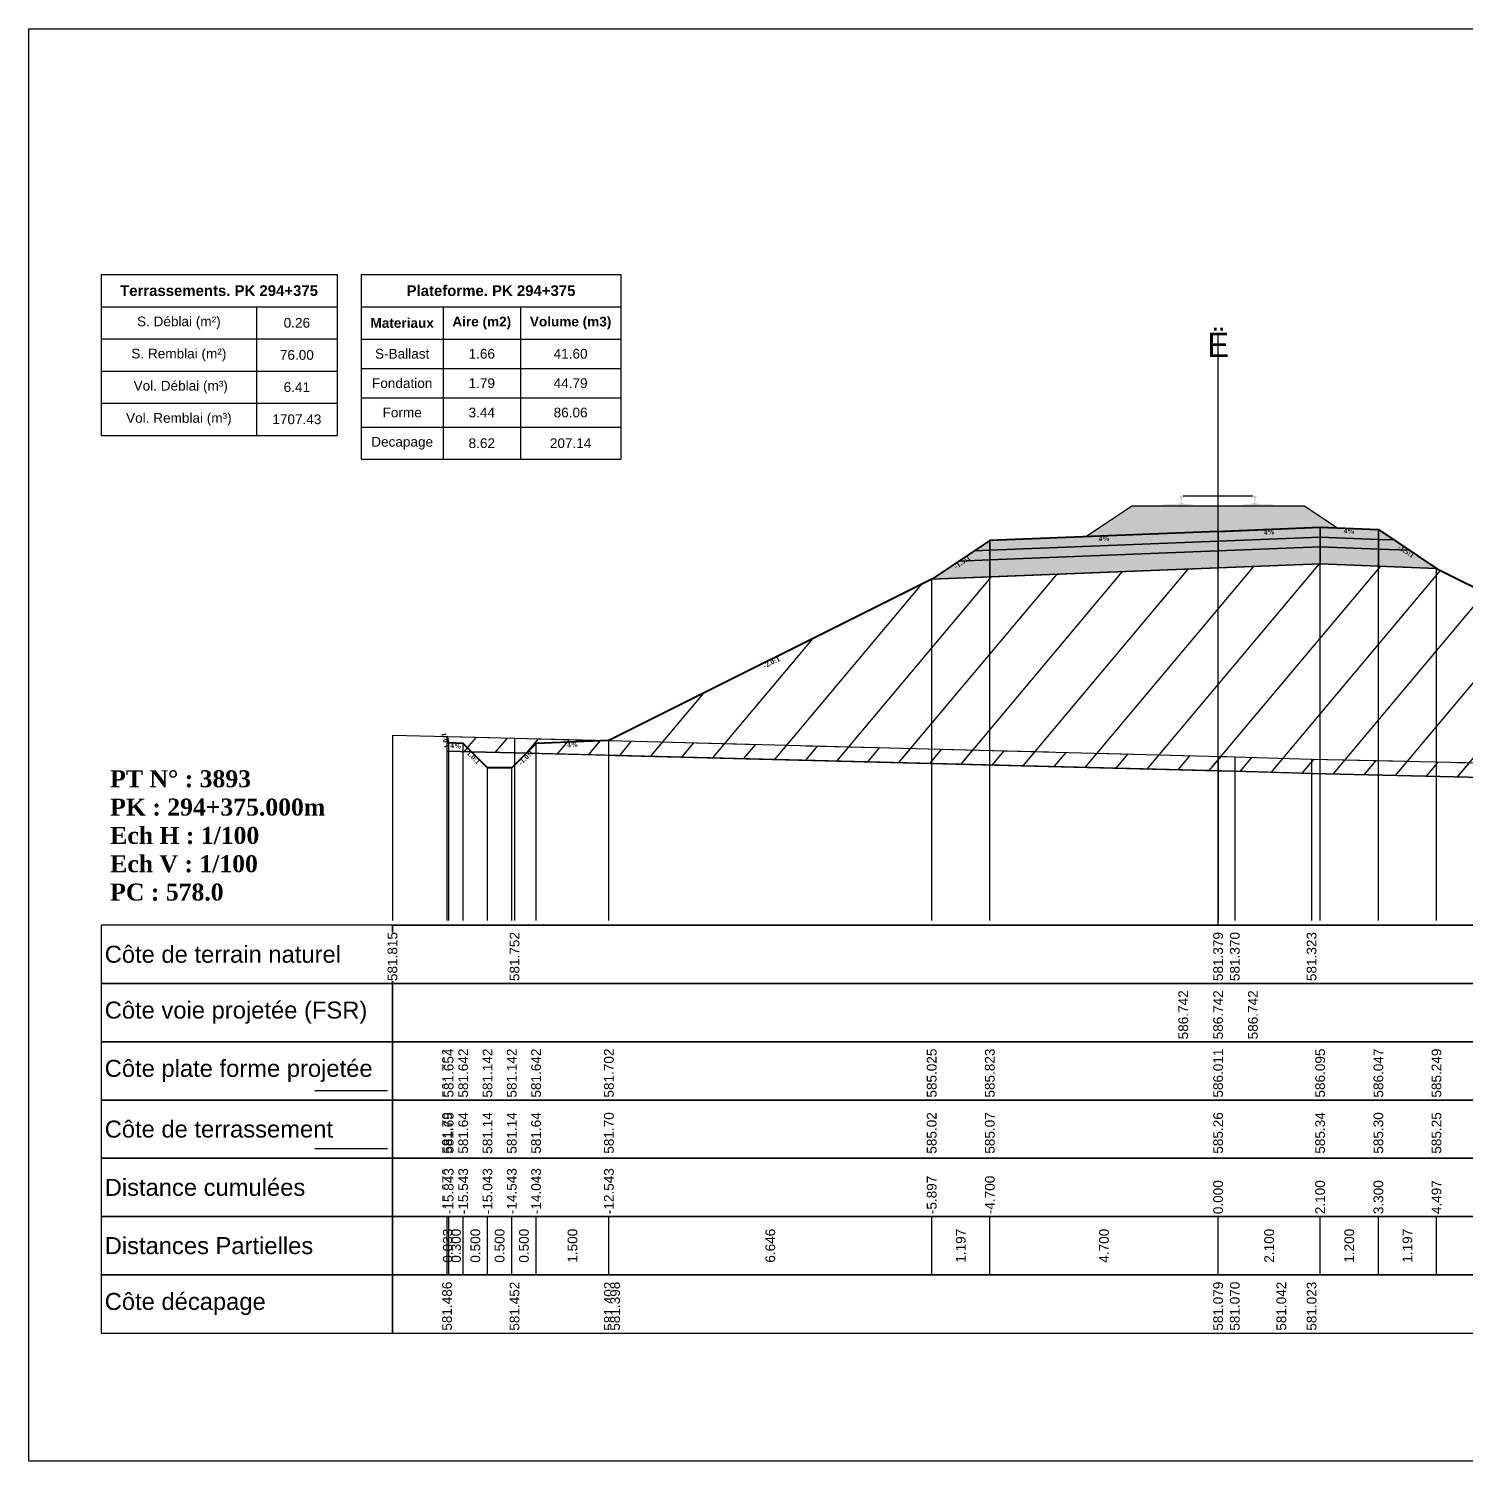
# Model space of a CAD drawing. Header units: millimetres. Extents: x 2762 to 3076, y 916 to 3305.
# Drawn here: x 2797.56 to 2827.14, y 2227.65 to 2257.15 of the extents above; entities that cross this region are included whole.
import ezdxf

# ---------------------------------------------------------------- set-up
doc = ezdxf.new("R2010")
doc.units = ezdxf.units.MM
doc.header["$LTSCALE"] = 2
doc.linetypes.add('CACHE', pattern=[9.525, 6.35, -3.175])
doc.linetypes.add('DASHED', pattern=[0.75, 0.5, -0.25])
for name, color, linetype in [('C-ANNO-TABL', 1, 'Continuous'), ('C-ANNO-TABL-TEXT', 150, 'Continuous'), ('C-ANNO-TABL-TITL', 150, 'Continuous'), ('C-ANNO-TABL-TTBL', 5, 'Continuous'), ('C-ROAD-CORR', 5, 'Continuous'), ('C-ROAD-SCTN', 7, 'Continuous')]:
    doc.layers.add(name, color=color, linetype=linetype)
doc.styles.add('ARIAL', font='arial.ttf')
doc.styles.add('C3D_Etiquette', font='romans.shx')
doc.styles.add('C3D_Profil_Travers', font='romans.shx')
doc.styles.get("Standard").update_dxf_attribs({"font": 'arial.ttf'})

msp = doc.modelspace()

# ---------------------------------------------------------------- hatches: boundary and pattern name
at = {"linetype": 'Continuous', "lineweight": -3}
msp.add_hatch(color=254, dxfattribs=at).paths.add_polyline_path([(2820.837, 2247.142), (2820.837, 2247.327), (2820.952, 2247.348), (2821.3, 2247.348), (2821.3, 2247.353), (2821.226, 2247.353), (2821.226, 2247.363), (2821.227, 2247.364), (2821.229, 2247.365), (2821.23, 2247.365), (2821.25, 2247.367), (2821.253, 2247.367), (2821.256, 2247.369), (2821.284, 2247.379), (2821.287, 2247.38), (2821.288, 2247.382), (2821.289, 2247.383), (2821.29, 2247.387), (2821.291, 2247.394), (2821.292, 2247.403), (2821.293, 2247.414), (2821.293, 2247.437), (2821.292, 2247.453), (2821.292, 2247.46), (2821.291, 2247.466), (2821.29, 2247.47), (2821.29, 2247.472), (2821.289, 2247.476), (2821.288, 2247.477), (2821.287, 2247.479), (2821.286, 2247.48), (2821.285, 2247.481), (2821.269, 2247.486), (2821.267, 2247.488), (2821.266, 2247.489), (2821.265, 2247.49), (2821.265, 2247.493), (2821.265, 2247.511), (2821.266, 2247.515), (2821.267, 2247.518), (2821.269, 2247.52), (2821.271, 2247.522), (2821.274, 2247.523), (2821.275, 2247.523), (2821.279, 2247.524), (2821.283, 2247.525), (2821.286, 2247.525), (2821.29, 2247.525), (2821.295, 2247.525), (2821.298, 2247.525), (2821.301, 2247.525), (2821.305, 2247.525), (2821.308, 2247.525), (2821.312, 2247.525), (2821.317, 2247.525), (2821.32, 2247.525), (2821.324, 2247.524), (2821.328, 2247.523), (2821.329, 2247.523), (2821.331, 2247.522), (2821.334, 2247.52), (2821.336, 2247.518), (2821.337, 2247.515), (2821.337, 2247.511), (2821.337, 2247.493), (2821.337, 2247.49), (2821.337, 2247.489), (2821.336, 2247.488), (2821.334, 2247.486), (2821.318, 2247.481), (2821.317, 2247.48), (2821.315, 2247.479), (2821.314, 2247.477), (2821.314, 2247.476), (2821.313, 2247.472), (2821.312, 2247.47), (2821.312, 2247.466), (2821.311, 2247.46), (2821.31, 2247.453), (2821.31, 2247.437), (2821.31, 2247.414), (2821.311, 2247.403), (2821.312, 2247.394), (2821.313, 2247.387), (2821.314, 2247.383), (2821.315, 2247.382), (2821.316, 2247.38), (2821.318, 2247.379), (2821.347, 2247.369), (2821.35, 2247.367), (2821.353, 2247.367), (2821.373, 2247.365), (2821.374, 2247.365), (2821.375, 2247.364), (2821.376, 2247.363), (2821.376, 2247.353), (2821.302, 2247.353), (2821.302, 2247.348), (2821.506, 2247.348), (2821.638, 2247.317), (2822.472, 2247.317), (2822.603, 2247.348), (2822.807, 2247.348), (2822.807, 2247.353), (2822.733, 2247.353), (2822.733, 2247.363), (2822.734, 2247.364), (2822.736, 2247.365), (2822.737, 2247.365), (2822.757, 2247.367), (2822.76, 2247.367), (2822.763, 2247.369), (2822.791, 2247.379), (2822.794, 2247.38), (2822.795, 2247.382), (2822.796, 2247.383), (2822.797, 2247.387), (2822.798, 2247.394), (2822.799, 2247.403), (2822.8, 2247.414), (2822.8, 2247.437), (2822.799, 2247.453), (2822.799, 2247.46), (2822.798, 2247.466), (2822.797, 2247.47), (2822.797, 2247.472), (2822.796, 2247.476), (2822.795, 2247.477), (2822.794, 2247.479), (2822.793, 2247.48), (2822.792, 2247.481), (2822.776, 2247.486), (2822.774, 2247.488), (2822.773, 2247.489), (2822.772, 2247.49), (2822.772, 2247.493), (2822.772, 2247.511), (2822.773, 2247.515), (2822.774, 2247.518), (2822.776, 2247.52), (2822.778, 2247.522), (2822.781, 2247.523), (2822.782, 2247.523), (2822.786, 2247.524), (2822.79, 2247.525), (2822.793, 2247.525), (2822.797, 2247.525), (2822.802, 2247.525), (2822.805, 2247.525), (2822.808, 2247.525), (2822.812, 2247.525), (2822.815, 2247.525), (2822.819, 2247.525), (2822.824, 2247.525), (2822.827, 2247.525), (2822.831, 2247.524), (2822.835, 2247.523), (2822.836, 2247.523), (2822.838, 2247.522), (2822.841, 2247.52), (2822.843, 2247.518), (2822.844, 2247.515), (2822.844, 2247.511), (2822.844, 2247.493), (2822.844, 2247.49), (2822.844, 2247.489), (2822.843, 2247.488), (2822.841, 2247.486), (2822.825, 2247.481), (2822.824, 2247.48), (2822.822, 2247.479), (2822.821, 2247.477), (2822.821, 2247.476), (2822.82, 2247.472), (2822.819, 2247.47), (2822.819, 2247.466), (2822.818, 2247.46), (2822.817, 2247.453), (2822.817, 2247.437), (2822.817, 2247.414), (2822.818, 2247.403), (2822.819, 2247.394), (2822.82, 2247.387), (2822.821, 2247.383), (2822.822, 2247.382), (2822.823, 2247.38), (2822.825, 2247.379), (2822.854, 2247.369), (2822.857, 2247.367), (2822.86, 2247.367), (2822.88, 2247.365), (2822.881, 2247.365), (2822.882, 2247.364), (2822.883, 2247.363), (2822.883, 2247.353), (2822.809, 2247.353), (2822.809, 2247.348), (2823.157, 2247.348), (2823.272, 2247.327), (2823.272, 2247.142)])
h = msp.add_hatch(dxfattribs=at)
h.set_pattern_fill('GRAVEL', color=252, scale=0.009, style=0)
h.set_pattern_definition([(228.0128, (2819.486781, 2246.913651), (-1.8288, -2.0574), [0.030755, -3.0447435]), (184.96974, (2819.466207, 2246.890791), (2.743199999, 0.228600013), [0.0527764, -5.2248644]), (132.51045, (2819.413629, 2246.886219), (2.286, -2.5146), [0.0372133, -3.684125]), (267.2737, (2819.324475, 2246.829069), (0.2286, 4.572), [0.0480604, -4.7579794]), (292.83365, (2819.322189, 2246.781063), (-1.143, 2.7432), [0.047127, -4.6655827]), (357.2737, (2819.340477, 2246.737629), (-4.572, 0.2286), [0.0480604, -4.7579794]), (37.69424, (2819.388483, 2246.735343), (-2.9718, -2.286), [0.0635574, -6.2921804]), (72.25533, (2819.438775, 2246.774205), (1.6002, 5.0292), [0.0600048, -5.940473]), (121.42957, (2819.457063, 2246.831355), (-1.8288, 2.9718), [0.048223, -4.774099]), (175.23636, (2819.431917, 2246.872503), (2.5146, -0.2286), [0.055054, -2.697654]), (222.39744, (2819.377053, 2246.877075), (-2.7432, -2.5146), [0.071197, -7.0485095]), (138.81407, (2819.55079, 2246.826783), (-1.6002, 1.3716), [0.0243004, -2.405751]), (171.46923, (2819.532501, 2246.842785), (2.9718, -0.4572), [0.0462314, -4.5769175]), (225, (2819.48678, 2246.84964), (-3e-17, -0.2286), [0.032329, -0.29096]), (203.1986, (2819.47078, 2246.877075), (1.143, 0.4572), [0.01741, -1.723556]), (291.8014, (2819.454777, 2246.870217), (-0.2286, 0.6858), [0.024621, -1.206428]), (30.9638, (2819.46392, 2246.847357), (0.6858, 0.4572), [0.039989, -1.292967]), (161.565, (2819.49821, 2246.86793), (0.4572, -0.2286), [0.028916, -0.693981]), (16.38954, (2819.322189, 2246.870217), (2.286, 0.6858), [0.040508, -4.0102944]), (70.34618, (2819.361051, 2246.881647), (-0.9144, -2.5146), [0.033984, -3.3643994]), (293.1986, (2819.49821, 2246.91365), (-0.4572, 1.143), [0.034819, -1.7061465]), (343.61046, (2819.511927, 2246.881647), (-2.286, 0.6858), [0.040508, -4.0102944]), (339.44395, (2819.32219, 2246.728485), (-1.143, 0.4572), [0.039063, -1.914096]), (294.77514, (2819.358765, 2246.714769), (-1.143, 2.5146), [0.0327305, -3.2403234]), (66.8014, (2819.500497, 2246.68505), (0.4572, 1.143), [0.034819, -1.7061465]), (17.35402, (2819.514213, 2246.717055), (-2.9718, -0.9144), [0.0383204, -3.793714]), (69.44395, (2819.388483, 2246.68505), (-0.4572, -1.143), [0.0195316, -1.933628]), (101.3099, (2819.48678, 2246.68505), (-0.2286, 0.9144), [0.011656, -1.1539795]), (165.9638, (2819.484495, 2246.69648), (0.6858, -0.2286), [0.047127, -0.895415]), (186.009, (2819.438775, 2246.707911), (2.286, 0.2286), [0.043674, -4.323723]), (303.69, (2819.46392, 2246.82678), (-0.2286, 0.4572), [0.032969, -0.79126]), (353.15723, (2819.482209, 2246.799351), (3.8862, -0.4572), [0.05756, -5.698441]), (60.9454, (2819.53936, 2246.792493), (-0.9144, -1.6002), [0.023536, -2.330045]), (90, (2819.5508, 2246.81307), (-0.2286, 0.2286), [0.013716, -0.214884]), (120.25644, (2819.434203, 2246.714769), (0.9144, -1.6002), [0.031758, -3.1440547]), (48.0128, (2819.418201, 2246.742201), (1.8288, 2.0574), [0.06151, -3.0139886]), (0, (2819.45935, 2246.78792), (0.2286, 0.2286), [0.059436, -0.169164]), (325.30485, (2819.518785, 2246.787921), (2.286, -1.6002), [0.036145, -3.5783385]), (254.0546, (2819.548503, 2246.767347), (-0.2286, -0.9144), [0.033285, -1.6309485]), (207.64598, (2819.539359, 2246.735343), (-4.3434, -2.286), [0.054193, -5.365122]), (175.42608, (2819.491353, 2246.710197), (-2.9718, 0.2286), [0.0573327, -5.675926])])
h.paths.add_polyline_path([(2819.322, 2246.685), (2820.28, 2247.323), (2823.83, 2247.323), (2824.519, 2246.864), (2824.155, 2246.878)])
h = msp.add_hatch(color=11, dxfattribs=at)
h.paths.add_polyline_path([(2825.355, 2246.63), (2825.355, 2246.83), (2825.674, 2246.618)])
h.paths.add_polyline_path([(2824.155, 2246.678), (2824.155, 2246.878), (2825.355, 2246.83), (2825.355, 2246.63)])
h.paths.add_polyline_path([(2822.055, 2246.594), (2822.055, 2246.794), (2824.155, 2246.878), (2824.155, 2246.678)])
h.paths.add_polyline_path([(2817.355, 2246.406), (2817.355, 2246.606), (2822.055, 2246.794), (2822.055, 2246.594)])
h.paths.add_polyline_path([(2817.035, 2246.394), (2817.355, 2246.606), (2817.355, 2246.406)])
h = msp.add_hatch(color=83, dxfattribs=at)
h.paths.add_polyline_path([(2825.355, 2246.08), (2825.355, 2246.43), (2825.993, 2246.405), (2826.551, 2246.032)])
h.paths.add_polyline_path([(2824.155, 2246.128), (2824.155, 2246.478), (2825.355, 2246.43), (2825.355, 2246.08)])
h.paths.add_polyline_path([(2822.055, 2246.044), (2822.055, 2246.394), (2824.155, 2246.478), (2824.155, 2246.128)])
h.paths.add_polyline_path([(2817.355, 2245.856), (2817.355, 2246.206), (2822.055, 2246.394), (2822.055, 2246.044)])
h.paths.add_polyline_path([(2816.158, 2245.808), (2816.716, 2246.181), (2817.355, 2246.206), (2817.355, 2245.856)])
h = msp.add_hatch(color=30, dxfattribs=at)
h.paths.add_polyline_path([(2825.355, 2246.43), (2825.355, 2246.63), (2825.674, 2246.618), (2825.993, 2246.405)])
h.paths.add_polyline_path([(2824.155, 2246.478), (2824.155, 2246.678), (2825.355, 2246.63), (2825.355, 2246.43)])
h.paths.add_polyline_path([(2822.055, 2246.394), (2822.055, 2246.594), (2824.155, 2246.678), (2824.155, 2246.478)])
h.paths.add_polyline_path([(2817.355, 2246.206), (2817.355, 2246.406), (2822.055, 2246.594), (2822.055, 2246.394)])
h.paths.add_polyline_path([(2816.716, 2246.181), (2817.035, 2246.394), (2817.355, 2246.406), (2817.355, 2246.206)])
h = msp.add_hatch(dxfattribs=at)
h.set_pattern_fill('_U', color=3, angle=50, style=0, pattern_type=0)
h.set_pattern_definition([(50, (2807.8156, 2242.2291), (-0.766044, 0.642788), [])])
h.paths.add_polyline_path([(2807.816, 2242.229), (2808.012, 2242.426), (2809.512, 2242.486), (2816.158, 2245.808), (2824.155, 2246.128), (2826.551, 2246.032), (2834.912, 2241.852), (2834.912, 2241.552), (2823.98, 2241.807), (2822.399, 2241.854)])
h.paths.add_polyline_path([(2806.179, 2242.27), (2806.179, 2242.57), (2806.212, 2242.438), (2806.512, 2242.426), (2806.68, 2242.258)])
h = msp.add_hatch(dxfattribs=at)
h.set_pattern_fill('_U', color=150, scale=0.5, angle=50, style=0, pattern_type=0)
h.set_pattern_definition([(50, (2807.81556, 2242.22914), (-0.383022, 0.321394), [])])
h.paths.add_polyline_path([(2807.816, 2242.229), (2808.012, 2242.426), (2809.512, 2242.486), (2822.399, 2242.154), (2823.98, 2242.107), (2834.912, 2241.852), (2834.912, 2241.552), (2823.98, 2241.807), (2822.399, 2241.854)])
h.paths.add_polyline_path([(2806.179, 2242.57), (2807.569, 2242.535), (2809.512, 2242.486), (2808.012, 2242.426), (2807.816, 2242.229), (2807.569, 2242.235), (2806.68, 2242.258), (2806.512, 2242.426), (2806.212, 2242.438)])
h.paths.add_polyline_path([(2806.179, 2242.27), (2806.179, 2242.57), (2806.212, 2242.438), (2806.512, 2242.426), (2806.68, 2242.258)])

# ---------------------------------------------------------------- linework, layer by layer
at = {"color": 7, "linetype": 'Continuous', "lineweight": -3}
for p, q in [((2822.055, 2238.684), (2822.055, 2250.884)), ((2805.054, 2238.684), (2839.056, 2238.684)), ((2806.179, 2231.484), (2806.179, 2232.684)), ((2806.212, 2231.484), (2806.212, 2232.684)), ((2806.212, 2231.484), (2806.212, 2232.684)), ((2806.512, 2231.484), (2806.512, 2232.684)), ((2806.512, 2231.484), (2806.512, 2232.684)), ((2807.012, 2231.484), (2807.012, 2232.684)), ((2807.012, 2231.484), (2807.012, 2232.684)), ((2807.512, 2231.484), (2807.512, 2232.684)), ((2807.512, 2231.484), (2807.512, 2232.684)), ((2808.012, 2231.484), (2808.012, 2232.684)), ((2808.012, 2231.484), (2808.012, 2232.684)), ((2809.512, 2231.484), (2809.512, 2232.684)), ((2809.512, 2231.484), (2809.512, 2232.684)), ((2816.158, 2231.484), (2816.158, 2232.684)), ((2816.158, 2231.484), (2816.158, 2232.684)), ((2817.355, 2231.484), (2817.355, 2232.684)), ((2817.355, 2231.484), (2817.355, 2232.684)), ((2822.055, 2231.484), (2822.055, 2232.684)), ((2822.055, 2231.484), (2822.055, 2232.684)), ((2824.155, 2231.484), (2824.155, 2232.684)), ((2824.155, 2231.484), (2824.155, 2232.684)), ((2825.355, 2231.484), (2825.355, 2232.684)), ((2825.355, 2231.484), (2825.355, 2232.684)), ((2826.551, 2231.484), (2826.551, 2232.684)), ((2826.551, 2231.484), (2826.551, 2232.684))]:
    msp.add_line(p, q, dxfattribs=at)
at = {"color": 251, "linetype": 'Continuous', "lineweight": -3}
for p, q in [((2819.322, 2246.685), (2820.28, 2247.323)), ((2820.28, 2247.323), (2823.83, 2247.323)), ((2823.83, 2247.323), (2824.519, 2246.864)), ((2817.355, 2246.606), (2822.055, 2246.794)), ((2824.155, 2246.878), (2819.322, 2246.685)), ((2822.055, 2246.794), (2824.155, 2246.878)), ((2822.055, 2246.594), (2822.055, 2246.794)), ((2822.055, 2246.794), (2822.055, 2246.594)), ((2824.519, 2246.864), (2824.155, 2246.878)), ((2824.155, 2246.678), (2824.155, 2246.878)), ((2824.155, 2246.878), (2825.355, 2246.83)), ((2824.155, 2246.878), (2824.155, 2246.678)), ((2825.355, 2246.63), (2825.355, 2246.83)), ((2825.355, 2246.83), (2825.674, 2246.618)), ((2825.355, 2246.83), (2825.355, 2246.63)), ((2817.035, 2246.394), (2817.355, 2246.606)), ((2817.355, 2246.406), (2817.355, 2246.606)), ((2817.355, 2246.606), (2817.355, 2246.406)), ((2822.055, 2246.594), (2817.355, 2246.406)), ((2824.155, 2246.678), (2822.055, 2246.594)), ((2825.355, 2246.63), (2824.155, 2246.678)), ((2825.674, 2246.618), (2825.355, 2246.63)), ((2817.355, 2246.406), (2817.035, 2246.394))]:
    msp.add_line(p, q, dxfattribs=at)
at = {"color": 53, "linetype": 'Continuous', "lineweight": -3}
for p, q in [((2817.355, 2246.406), (2822.055, 2246.594)), ((2822.055, 2246.594), (2824.155, 2246.678)), ((2822.055, 2246.394), (2822.055, 2246.594)), ((2822.055, 2246.594), (2822.055, 2246.394)), ((2824.155, 2246.478), (2822.055, 2246.394)), ((2822.055, 2246.394), (2824.155, 2246.478)), ((2824.155, 2246.478), (2824.155, 2246.678)), ((2824.155, 2246.678), (2825.355, 2246.63)), ((2824.155, 2246.678), (2824.155, 2246.478)), ((2825.355, 2246.43), (2824.155, 2246.478)), ((2824.155, 2246.128), (2824.155, 2246.478)), ((2824.155, 2246.478), (2825.355, 2246.43)), ((2824.155, 2246.478), (2824.155, 2246.128)), ((2825.355, 2246.43), (2825.355, 2246.63)), ((2825.355, 2246.63), (2825.674, 2246.618)), ((2825.355, 2246.63), (2825.355, 2246.43)), ((2825.674, 2246.618), (2825.993, 2246.405)), ((2816.158, 2245.808), (2816.716, 2246.181)), ((2816.716, 2246.181), (2817.035, 2246.394)), ((2817.355, 2246.206), (2816.716, 2246.181)), ((2816.716, 2246.181), (2817.355, 2246.206)), ((2817.035, 2246.394), (2817.355, 2246.406)), ((2817.355, 2246.206), (2817.355, 2246.406)), ((2817.355, 2246.406), (2817.355, 2246.206)), ((2822.055, 2246.394), (2817.355, 2246.206)), ((2817.355, 2246.206), (2822.055, 2246.394)), ((2817.355, 2245.856), (2817.355, 2246.206)), ((2817.355, 2246.206), (2817.355, 2245.856)), ((2822.055, 2246.044), (2822.055, 2246.394)), ((2822.055, 2246.394), (2822.055, 2246.044)), ((2825.993, 2246.405), (2825.355, 2246.43)), ((2825.355, 2246.08), (2825.355, 2246.43)), ((2825.355, 2246.43), (2825.993, 2246.405)), ((2825.355, 2246.43), (2825.355, 2246.08)), ((2825.993, 2246.405), (2826.551, 2246.032)), ((2817.355, 2245.856), (2816.158, 2245.808)), ((2822.055, 2246.044), (2817.355, 2245.856)), ((2824.155, 2246.128), (2822.055, 2246.044)), ((2825.355, 2246.08), (2824.155, 2246.128)), ((2826.551, 2246.032), (2825.355, 2246.08))]:
    msp.add_line(p, q, dxfattribs=at)
at = {"color": 253, "linetype": 'Continuous', "lineweight": -3}
for p, q in [((2816.158, 2245.808), (2824.155, 2246.128)), ((2824.155, 2246.128), (2826.551, 2246.032)), ((2826.551, 2246.032), (2834.912, 2241.852)), ((2809.512, 2242.486), (2816.158, 2245.808)), ((2806.179, 2242.57), (2807.569, 2242.535)), ((2806.212, 2242.438), (2806.179, 2242.57)), ((2806.179, 2242.27), (2806.179, 2242.57)), ((2806.179, 2242.57), (2806.212, 2242.438)), ((2806.179, 2242.27), (2806.179, 2242.57)), ((2806.179, 2242.57), (2806.212, 2242.438)), ((2806.512, 2242.426), (2806.212, 2242.438)), ((2806.212, 2242.438), (2806.512, 2242.426)), ((2806.212, 2242.438), (2806.512, 2242.426)), ((2806.68, 2242.258), (2806.512, 2242.426)), ((2806.512, 2242.426), (2806.68, 2242.258)), ((2806.512, 2242.426), (2806.68, 2242.258)), ((2807.569, 2242.535), (2809.512, 2242.486)), ((2807.816, 2242.229), (2808.012, 2242.426)), ((2808.012, 2242.426), (2807.816, 2242.229)), ((2807.816, 2242.229), (2808.012, 2242.426)), ((2808.012, 2242.426), (2809.512, 2242.486)), ((2809.512, 2242.486), (2808.012, 2242.426)), ((2808.012, 2242.426), (2809.512, 2242.486)), ((2809.512, 2242.486), (2822.399, 2242.154)), ((2806.68, 2242.258), (2806.179, 2242.27)), ((2806.68, 2242.258), (2806.179, 2242.27)), ((2807.569, 2242.235), (2806.68, 2242.258)), ((2806.68, 2242.258), (2807.569, 2242.235)), ((2807.012, 2241.926), (2806.68, 2242.258)), ((2807.816, 2242.229), (2807.512, 2241.926)), ((2807.816, 2242.229), (2807.569, 2242.235)), ((2807.569, 2242.235), (2807.816, 2242.229)), ((2822.399, 2241.854), (2807.816, 2242.229)), ((2822.399, 2241.854), (2807.816, 2242.229)), ((2822.399, 2242.154), (2823.98, 2242.107)), ((2823.98, 2242.107), (2834.912, 2241.852)), ((2807.512, 2241.926), (2807.012, 2241.926)), ((2823.98, 2241.807), (2822.399, 2241.854)), ((2823.98, 2241.807), (2822.399, 2241.854)), ((2834.912, 2241.552), (2823.98, 2241.807)), ((2834.912, 2241.552), (2823.98, 2241.807))]:
    msp.add_line(p, q, dxfattribs=at)
at = {"color": 8, "linetype": 'CACHE', "lineweight": -3}
for p, q in [((2817.355, 2238.784), (2817.355, 2245.856)), ((2822.055, 2238.784), (2822.055, 2246.044)), ((2822.055, 2238.784), (2822.055, 2246.044)), ((2824.155, 2238.784), (2824.155, 2246.128)), ((2825.355, 2238.784), (2825.355, 2246.08)), ((2826.551, 2238.784), (2826.551, 2246.032)), ((2816.158, 2238.784), (2816.158, 2245.808)), ((2806.179, 2238.784), (2806.179, 2242.57)), ((2806.212, 2238.784), (2806.212, 2242.438)), ((2806.512, 2238.784), (2806.512, 2242.426)), ((2808.012, 2238.784), (2808.012, 2242.426)), ((2809.512, 2238.784), (2809.512, 2242.486)), ((2807.012, 2238.784), (2807.012, 2241.926)), ((2807.512, 2238.784), (2807.512, 2241.926))]:
    msp.add_line(p, q, dxfattribs=at)
at = {"color": 105, "linetype": 'DASHED', "lineweight": -3, "ltscale": 2}
for p, q in [((2805.055, 2242.598), (2807.569, 2242.535)), ((2807.569, 2242.535), (2822.055, 2242.163)), ((2822.055, 2242.163), (2822.399, 2242.154)), ((2822.399, 2242.154), (2823.98, 2242.107)), ((2823.98, 2242.107), (2839.055, 2241.755))]:
    msp.add_line(p, q, dxfattribs=at)
at = {"color": 98, "linetype": 'CACHE', "lineweight": -3}
for p, q in [((2805.055, 2242.598), (2805.055, 2238.784)), ((2807.569, 2242.535), (2807.569, 2238.784)), ((2822.055, 2242.163), (2822.055, 2238.784)), ((2822.399, 2242.154), (2822.399, 2238.784)), ((2823.98, 2242.107), (2823.98, 2238.784))]:
    msp.add_line(p, q, dxfattribs=at)
at = {"color": 6, "linetype": 'Continuous', "lineweight": -3}
for p, q in [((2806.179, 2242.27), (2807.569, 2242.235)), ((2807.569, 2242.235), (2809.512, 2242.186)), ((2809.512, 2242.186), (2809.639, 2242.182)), ((2809.639, 2242.182), (2822.055, 2241.863)), ((2822.055, 2241.863), (2822.399, 2241.854)), ((2822.399, 2241.854), (2823.357, 2241.826)), ((2823.357, 2241.826), (2823.98, 2241.807)), ((2823.98, 2241.807), (2834.912, 2241.552))]:
    msp.add_line(p, q, dxfattribs=at)
at = {"color": 154, "linetype": 'Continuous', "lineweight": -3}
msp.add_line((2803.454, 2235.284), (2804.954, 2235.284), dxfattribs=at)
at = {"color": 1, "linetype": 'Continuous', "lineweight": -3}
msp.add_line((2803.454, 2234.084), (2804.954, 2234.084), dxfattribs=at)
at = {"color": 7, "linetype": 'Continuous', "lineweight": -3}
for points in [[(2805.054, 2237.484), (2805.054, 2238.684), (2799.054, 2238.684), (2799.054, 2237.484)], [(2805.054, 2237.484), (2839.056, 2237.484), (2839.056, 2238.684), (2805.054, 2238.684)], [(2805.054, 2236.284), (2805.054, 2237.484), (2799.054, 2237.484), (2799.054, 2236.284)], [(2805.054, 2236.284), (2839.056, 2236.284), (2839.056, 2237.484), (2805.054, 2237.484)], [(2805.054, 2235.084), (2805.054, 2236.284), (2799.054, 2236.284), (2799.054, 2235.084)], [(2805.054, 2235.084), (2839.056, 2235.084), (2839.056, 2236.284), (2805.054, 2236.284)], [(2805.054, 2233.884), (2805.054, 2235.084), (2799.054, 2235.084), (2799.054, 2233.884)], [(2805.054, 2233.884), (2839.056, 2233.884), (2839.056, 2235.084), (2805.054, 2235.084)], [(2805.054, 2232.684), (2805.054, 2233.884), (2799.054, 2233.884), (2799.054, 2232.684)], [(2805.054, 2232.684), (2839.056, 2232.684), (2839.056, 2233.884), (2805.054, 2233.884)], [(2805.054, 2231.484), (2805.054, 2232.684), (2799.054, 2232.684), (2799.054, 2231.484)], [(2805.054, 2231.484), (2839.056, 2231.484), (2839.056, 2232.684), (2805.054, 2232.684)], [(2805.054, 2230.284), (2805.054, 2231.484), (2799.054, 2231.484), (2799.054, 2230.284)], [(2805.054, 2230.284), (2839.056, 2230.284), (2839.056, 2231.484), (2805.054, 2231.484)]]:
    msp.add_3dface(points, dxfattribs=at)
at = {"layer": 'C-ANNO-TABL', "color": 7, "linetype": 'Continuous', "lineweight": -3}
for p, q in [((2799.054, 2251.419), (2802.258, 2251.419)), ((2802.258, 2251.419), (2803.913, 2251.419)), ((2802.258, 2251.419), (2802.258, 2250.757)), ((2804.413, 2251.416), (2806.095, 2251.416)), ((2806.095, 2251.416), (2807.691, 2251.416)), ((2806.095, 2251.416), (2806.095, 2250.754)), ((2807.691, 2251.416), (2809.753, 2251.416)), ((2807.691, 2251.416), (2807.691, 2250.754)), ((2799.054, 2250.757), (2802.258, 2250.757)), ((2802.258, 2250.757), (2803.913, 2250.757)), ((2802.258, 2250.757), (2802.258, 2250.095)), ((2804.413, 2250.754), (2806.095, 2250.754)), ((2806.095, 2250.754), (2807.691, 2250.754)), ((2806.095, 2250.754), (2806.095, 2250.147)), ((2807.691, 2250.754), (2809.753, 2250.754)), ((2807.691, 2250.754), (2807.691, 2250.147)), ((2799.054, 2250.095), (2802.258, 2250.095)), ((2802.258, 2250.095), (2803.913, 2250.095)), ((2802.258, 2250.095), (2802.258, 2249.432)), ((2804.413, 2250.147), (2806.095, 2250.147)), ((2806.095, 2250.147), (2807.691, 2250.147)), ((2806.095, 2250.147), (2806.095, 2249.543)), ((2807.691, 2250.147), (2809.753, 2250.147)), ((2807.691, 2250.147), (2807.691, 2249.543)), ((2799.054, 2249.432), (2802.258, 2249.432)), ((2802.258, 2249.432), (2803.913, 2249.432)), ((2802.258, 2249.432), (2802.258, 2248.77)), ((2804.413, 2249.543), (2806.095, 2249.543)), ((2806.095, 2249.543), (2807.691, 2249.543)), ((2806.095, 2249.543), (2806.095, 2248.939)), ((2807.691, 2249.543), (2809.753, 2249.543)), ((2807.691, 2249.543), (2807.691, 2248.939)), ((2804.413, 2248.939), (2806.095, 2248.939)), ((2806.095, 2248.939), (2807.691, 2248.939)), ((2806.095, 2248.939), (2806.095, 2248.28)), ((2807.691, 2248.939), (2809.753, 2248.939)), ((2807.691, 2248.939), (2807.691, 2248.28))]:
    msp.add_line(p, q, dxfattribs=at)
at = {"layer": 'C-ANNO-TABL-TTBL', "color": 7, "linetype": 'Continuous', "lineweight": -3}
for p, q in [((2799.054, 2252.084), (2803.913, 2252.084)), ((2799.054, 2252.084), (2799.054, 2251.419)), ((2803.913, 2252.084), (2803.913, 2251.419)), ((2804.413, 2252.084), (2809.753, 2252.084)), ((2804.413, 2252.084), (2804.413, 2251.416)), ((2809.753, 2252.084), (2809.753, 2251.416)), ((2799.054, 2251.419), (2799.054, 2250.757)), ((2803.913, 2251.419), (2803.913, 2250.757)), ((2804.413, 2251.416), (2804.413, 2250.754)), ((2809.753, 2251.416), (2809.753, 2250.754)), ((2799.054, 2250.757), (2799.054, 2250.095)), ((2803.913, 2250.757), (2803.913, 2250.095)), ((2804.413, 2250.754), (2804.413, 2250.147)), ((2809.753, 2250.754), (2809.753, 2250.147)), ((2799.054, 2250.095), (2799.054, 2249.432)), ((2803.913, 2250.095), (2803.913, 2249.432)), ((2804.413, 2250.147), (2804.413, 2249.543)), ((2809.753, 2250.147), (2809.753, 2249.543)), ((2799.054, 2249.432), (2799.054, 2248.77)), ((2803.913, 2249.432), (2803.913, 2248.77)), ((2804.413, 2249.543), (2804.413, 2248.939)), ((2809.753, 2249.543), (2809.753, 2248.939)), ((2804.413, 2248.939), (2804.413, 2248.28)), ((2809.753, 2248.939), (2809.753, 2248.28)), ((2799.054, 2248.77), (2802.258, 2248.77)), ((2802.258, 2248.77), (2803.913, 2248.77)), ((2804.413, 2248.28), (2806.095, 2248.28)), ((2806.095, 2248.28), (2807.691, 2248.28)), ((2807.691, 2248.28), (2809.753, 2248.28))]:
    msp.add_line(p, q, dxfattribs=at)
at = {"layer": 'C-ROAD-CORR', "color": 1, "linetype": 'Continuous', "lineweight": 40}
for p, q in [((2822.055, 2246.794), (2817.355, 2246.606)), ((2822.055, 2246.794), (2824.155, 2246.878)), ((2824.155, 2246.878), (2825.355, 2246.83)), ((2825.355, 2246.83), (2826.551, 2246.032)), ((2817.355, 2246.606), (2816.158, 2245.808)), ((2826.551, 2246.032), (2834.912, 2241.852)), ((2816.158, 2245.808), (2809.512, 2242.486)), ((2806.212, 2242.438), (2806.179, 2242.57)), ((2806.512, 2242.426), (2806.212, 2242.438)), ((2807.012, 2241.926), (2806.512, 2242.426)), ((2808.012, 2242.426), (2807.512, 2241.926)), ((2809.512, 2242.486), (2808.012, 2242.426)), ((2807.512, 2241.926), (2807.012, 2241.926))]:
    msp.add_line(p, q, dxfattribs=at)
at = {"layer": 'C-ROAD-CORR', "color": 102, "linetype": 'Continuous', "lineweight": -3, "ltscale": 0.5}
for p, q in [((2817.355, 2245.856), (2816.158, 2245.808)), ((2822.055, 2246.044), (2817.355, 2245.856)), ((2822.055, 2246.044), (2824.155, 2246.128)), ((2824.155, 2246.128), (2825.355, 2246.08)), ((2825.355, 2246.08), (2826.551, 2246.032))]:
    msp.add_line(p, q, dxfattribs=at)
at = {"layer": 'C-ROAD-CORR', "color": 1, "linetype": 'Continuous', "lineweight": -3}
for p, q in [((2807.012, 2241.926), (2806.512, 2242.426)), ((2808.012, 2242.426), (2807.512, 2241.926))]:
    msp.add_line(p, q, dxfattribs=at)
at = {"layer": 'C-ROAD-SCTN', "color": 154, "linetype": 'Continuous', "lineweight": -3}
for p, q in [((2821.337, 2247.525), (2822.055, 2247.525)), ((2822.055, 2247.525), (2822.772, 2247.525)), ((2817.355, 2246.606), (2822.055, 2246.794)), ((2822.055, 2246.794), (2824.155, 2246.878)), ((2824.155, 2246.878), (2825.355, 2246.83)), ((2825.355, 2246.83), (2826.551, 2246.032)), ((2816.158, 2245.808), (2817.355, 2246.606)), ((2826.551, 2246.032), (2834.912, 2241.852)), ((2809.512, 2242.486), (2816.158, 2245.808)), ((2806.179, 2242.57), (2806.212, 2242.438)), ((2806.212, 2242.438), (2806.512, 2242.426)), ((2806.512, 2242.426), (2807.012, 2241.926)), ((2807.512, 2241.926), (2808.012, 2242.426)), ((2808.012, 2242.426), (2809.512, 2242.486)), ((2807.012, 2241.926), (2807.512, 2241.926))]:
    msp.add_line(p, q, dxfattribs=at)
at = {"layer": 'C-ROAD-SCTN', "color": 140, "linetype": 'Continuous', "lineweight": -3}
for p, q in [((2819.322, 2246.685), (2820.28, 2247.323)), ((2820.28, 2247.323), (2820.323, 2247.323)), ((2820.323, 2247.323), (2822.055, 2247.323)), ((2822.055, 2247.323), (2823.786, 2247.323)), ((2823.786, 2247.323), (2823.83, 2247.323)), ((2823.83, 2247.323), (2824.519, 2246.864))]:
    msp.add_line(p, q, dxfattribs=at)
at = {"layer": 'C-ROAD-SCTN', "color": 1, "linetype": 'Continuous', "lineweight": -3}
for p, q in [((2816.158, 2245.808), (2817.355, 2245.856)), ((2817.355, 2245.856), (2822.055, 2246.044)), ((2822.055, 2246.044), (2824.155, 2246.128)), ((2824.155, 2246.128), (2825.355, 2246.08)), ((2825.355, 2246.08), (2826.551, 2246.032)), ((2826.551, 2246.032), (2834.912, 2241.852)), ((2809.512, 2242.486), (2816.158, 2245.808)), ((2806.179, 2242.57), (2806.212, 2242.438)), ((2806.212, 2242.438), (2806.512, 2242.426)), ((2806.512, 2242.426), (2807.012, 2241.926)), ((2807.512, 2241.926), (2808.012, 2242.426)), ((2808.012, 2242.426), (2809.512, 2242.486)), ((2807.012, 2241.926), (2807.512, 2241.926))]:
    msp.add_line(p, q, dxfattribs=at)

# ---------------------------------------------------------------- texts
at = {"color": 7, "linetype": 'Continuous', "lineweight": -3}
for s, insert, char_height, attachment_point, style in [('{\\fWingdings|b0|i0|c2|p0;Ë}', (2822.055, 2250.384), 0.5, 8, 'C3D_Profil_Travers'), ('{\\fTimes New Roman|b1|i0|c0|p18;PT N° : 3893\\PPK : 294+375.000m\\PEch H : 1/100\\PEch V : 1/100\\PPC : 578.0}', (2799.243, 2239.184), 0.35, 7, 'C3D_Profil_Travers'), ('{\\fArial|b0|i0|c0|p34;Côte de terrain naturel}', (2799.129, 2238.084), 0.35, 4, 'C3D_Etiquette'), ('{\\fArial|b0|i0|c0|p34;Côte plate forme projetée}', (2799.129, 2235.684), 0.35, 4, 'C3D_Etiquette'), ('{\\fArial|b0|i0|c0|p34;Côte de terrassement}', (2799.129, 2234.484), 0.35, 4, 'C3D_Etiquette'), ('{\\fArial|b0|i0|c0|p34;Distance cumulées}', (2799.129, 2233.284), 0.35, 4, 'C3D_Etiquette'), ('{\\fArial|b0|i0|c0|p34;Distances Partielles}', (2799.129, 2232.084), 0.35, 4, 'C3D_Etiquette'), ('{\\fArial|b0|i0|c0|p34;Côte décapage}', (2799.129, 2230.884), 0.35, 4, 'C3D_Etiquette')]:
    msp.add_mtext(s, dxfattribs=dict(at, insert=insert, char_height=char_height, attachment_point=attachment_point, style=style))
at = {"color": 7, "linetype": 'Continuous', "lineweight": -3, "char_height": 0.1, "style": 'C3D_Etiquette'}
for s, insert, width, attachment_point, rotation in [('{\\fTimes New Roman|b1|i0|c0|p18;4%}', (2823.105, 2246.832), 0.37094, 2, 2.2906), ('{\\fTimes New Roman|b1|i0|c0|p18;4%}', (2824.754, 2246.85), 0.42071, 2, 357.7094), ('{\\fTimes New Roman|b1|i0|c0|p18;4%}', (2819.705, 2246.696), 0.42071, 2, 2.2906), ('{\\fTimes New Roman|b1|i0|c0|p18;-1.5:1}', (2825.951, 2246.428), 0.34598, 2, 326.3099), ('{\\fTimes New Roman|b1|i0|c0|p18;-1.5:1}', (2816.758, 2246.204), 0.34598, 2, 33.6901), ('{\\fTimes New Roman|b1|i0|c0|p18;-2.0:1}', (2812.837, 2244.143), 0.34598, 2, 26.5651), ('{\\fTimes New Roman|b1|i0|c0|p18;1.0:1}', (2806.191, 2242.503), 0.29446, 8, 104.0362), ('{\\fTimes New Roman|b1|i0|c0|p18;4%}', (2806.362, 2242.428), 0.37094, 2, 357.7094), ('{\\fTimes New Roman|b1|i0|c0|p18;4%}', (2808.762, 2242.452), 0.42071, 2, 2.2906), ('{\\fTimes New Roman|b1|i0|c0|p18;1.0:1}', (2806.759, 2242.173), 0.29001, 2, 315), ('{\\fTimes New Roman|b1|i0|c0|p18;-1.0:1}', (2807.765, 2242.173), 0.34598, 2, 45)]:
    msp.add_mtext(s, dxfattribs=dict(at, insert=insert, width=width, attachment_point=attachment_point, rotation=rotation))
at = {"color": 7, "linetype": 'Continuous', "lineweight": -3, "insert": (2799.129, 2236.884), "char_height": 0.35, "attachment_point": 4}
msp.add_mtext('{\\fArial|b0|i0|c0|p34;Côte voie projetée (FSR)}', dxfattribs=at)
at = {"color": 7, "linetype": 'Continuous', "lineweight": -3, "char_height": 0.2, "rotation": 90, "style": 'C3D_Profil_Travers'}
for s, insert, attachment_point in [('{\\fArial|b0|i0|c0|p34;581.79}', (2806.179, 2233.979), 4), ('{\\fArial|b0|i0|c0|p34;581.65}', (2806.212, 2233.979), 4), ('{\\fArial|b0|i0|c0|p34;581.64}', (2806.512, 2233.979), 4), ('{\\fArial|b0|i0|c0|p34;581.14}', (2807.012, 2233.979), 4), ('{\\fArial|b0|i0|c0|p34;581.14}', (2807.512, 2233.979), 4), ('{\\fArial|b0|i0|c0|p34;581.64}', (2808.012, 2233.979), 4), ('{\\fArial|b0|i0|c0|p34;581.70}', (2809.512, 2233.979), 4), ('{\\fArial|b0|i0|c0|p34;585.02}', (2816.158, 2233.979), 4), ('{\\fArial|b0|i0|c0|p34;585.07}', (2817.355, 2233.979), 4), ('{\\fArial|b0|i0|c0|p34;585.26}', (2822.055, 2233.979), 4), ('{\\fArial|b0|i0|c0|p34;585.34}', (2824.155, 2233.979), 4), ('{\\fArial|b0|i0|c0|p34;585.30}', (2825.355, 2233.979), 4), ('{\\fArial|b0|i0|c0|p34;585.25}', (2826.551, 2233.979), 4), ('{\\fArial|b0|i0|c0|p34;0.033}', (2806.195, 2232.084), 5), ('{\\fArial|b0|i0|c0|p34;0.300}', (2806.362, 2232.084), 5), ('{\\fArial|b0|i0|c0|p34;0.500}', (2806.762, 2232.084), 5), ('{\\fArial|b0|i0|c0|p34;0.500}', (2807.262, 2232.084), 5), ('{\\fArial|b0|i0|c0|p34;0.500}', (2807.762, 2232.084), 5), ('{\\fArial|b0|i0|c0|p34;1.500}', (2808.762, 2232.084), 5), ('{\\fArial|b0|i0|c0|p34;6.646}', (2812.835, 2232.084), 5), ('{\\fArial|b0|i0|c0|p34;1.197}', (2816.756, 2232.084), 5), ('{\\fArial|b0|i0|c0|p34;4.700}', (2819.705, 2232.084), 5), ('{\\fArial|b0|i0|c0|p34;2.100}', (2823.105, 2232.084), 5), ('{\\fArial|b0|i0|c0|p34;1.200}', (2824.755, 2232.084), 5), ('{\\fArial|b0|i0|c0|p34;1.197}', (2825.953, 2232.084), 5)]:
    msp.add_mtext(s, dxfattribs=dict(at, insert=insert, attachment_point=attachment_point))
at = {"layer": 'C-ANNO-TABL-TEXT', "color": 7, "linetype": 'Continuous', "lineweight": -3, "char_height": 0.2, "attachment_point": 5, "style": 'ARIAL'}
for s, insert in [('{\\fArial|b0|i0|c0|p34;\\C7;0.26}', (2803.086, 2251.088)), ('{\\fArial|b0|i0|c0|p34;\\C7;76.00}', (2803.086, 2250.426)), ('{\\fArial|b0|i0|c0|p34;\\C7;S-Ballast}', (2805.254, 2250.451)), ('{\\fArial|b0|i0|c0|p34;\\C7;1.66}', (2806.893, 2250.451)), ('{\\C18;\\c0;41.60}', (2808.722, 2250.451)), ('{\\fArial|b0|i0|c0|p34;\\C7;6.41}', (2803.086, 2249.764)), ('{\\fArial|b0|i0|c0|p34;\\C7;Fondation}', (2805.254, 2249.845)), ('{\\fArial|b0|i0|c0|p34;\\C7;1.79}', (2806.893, 2249.845)), ('{\\C18;\\c0;44.79}', (2808.722, 2249.845)), ('{\\fArial|b0|i0|c0|p34;\\C7;1707.43}', (2803.086, 2249.101)), ('{\\fArial|b0|i0|c0|p34;\\C7;Forme}', (2805.254, 2249.241)), ('{\\fArial|b0|i0|c0|p34;\\C7;3.44}', (2806.893, 2249.241)), ('{\\C18;\\c0;86.06}', (2808.722, 2249.241)), ('{\\fArial|b0|i0|c0|p34;\\C7;Decapage}', (2805.254, 2248.609)), ('{\\fArial|b0|i0|c0|p34;\\C7;8.62}', (2806.893, 2248.609)), ('{\\C18;\\c0;207.14}', (2808.722, 2248.609))]:
    msp.add_mtext(s, dxfattribs=dict(at, insert=insert))
at = {"layer": 'C-ANNO-TABL-TITL', "color": 7, "linetype": 'Continuous', "lineweight": -3, "attachment_point": 5, "style": 'ARIAL'}
for s, insert, char_height in [('{\\fArial|b1|i0|c0|p34;\\C7;Terrassements. PK 294+375}', (2801.483, 2251.751), 0.22), ('{\\fArial|b1|i0|c0|p34;\\C18;\\c0;Plateforme. PK 294+375}', (2807.083, 2251.75), 0.22), ('{\\fArial|b0|i0|c0|p34;\\C7;S. Déblai (m²) }', (2800.656, 2251.088), 0.2), ('{\\fArial|b1|i0|c0|p34;\\C7;Materiaux   }', (2805.254, 2251.085), 0.2), ('{\\fArial|b1|i0|c0|p34;\\C7;Aire (m2)}', (2806.893, 2251.085), 0.2), ('{\\fArial|b1|i0|c0|p34;\\C7;Volume (m3)}', (2808.722, 2251.085), 0.2), ('{\\fArial|b0|i0|c0|p34;\\C7;S. Remblai (m²) }', (2800.656, 2250.426), 0.2), ('{\\fArial|b0|i0|c0|p34;\\C7; Vol. Déblai (m³) }', (2800.656, 2249.764), 0.2), ('{\\fArial|b0|i0|c0|p34;\\C7;Vol. Remblai (m³)}', (2800.656, 2249.101), 0.2)]:
    msp.add_mtext(s, dxfattribs=dict(at, insert=insert, char_height=char_height))

# ---------------------------------------------------------------- next in the draw order: texts
at = {"color": 7, "linetype": 'Continuous', "lineweight": -3, "char_height": 0.2, "attachment_point": 4, "rotation": 90, "style": 'C3D_Profil_Travers', "bg_fill": 3, "box_fill_scale": 1.000375, "bg_fill_color": 256, "bg_fill_true_color": 13158600, "bg_fill_transparency": 0}
for s, insert, width in [('{\\fArial|b0|i0|c0|p34;581.815}', (2805.055, 2237.534), 0.99705), ('{\\fArial|b0|i0|c0|p34;581.752}', (2807.569, 2237.534), 0.99347), ('{\\fArial|b0|i0|c0|p34;581.379}', (2822.055, 2237.534), 0.99595), ('{\\fArial|b0|i0|c0|p34;581.323}', (2823.98, 2237.534), 0.99553), ('{\\fArial|b0|i0|c0|p34;586.742}', (2821.337, 2236.334), 0.99347), ('{\\fArial|b0|i0|c0|p34;586.742}', (2822.055, 2236.334), 0.99347), ('{\\fArial|b0|i0|c0|p34;586.742}', (2822.772, 2236.334), 0.99347), ('{\\fArial|b0|i0|c0|p34;581.786}', (2806.179, 2235.134), 0.99539), ('{\\fArial|b0|i0|c0|p34;581.142}', (2807.012, 2235.134), 0.99347), ('{\\fArial|b0|i0|c0|p34;581.142}', (2807.512, 2235.134), 0.99347), ('{\\fArial|b0|i0|c0|p34;581.642}', (2808.012, 2235.134), 0.99347), ('{\\fArial|b0|i0|c0|p34;581.702}', (2809.512, 2235.134), 0.99347), ('{\\fArial|b0|i0|c0|p34;585.025}', (2816.158, 2235.134), 0.99705), ('{\\fArial|b0|i0|c0|p34;585.823}', (2817.355, 2235.134), 0.99553), ('{\\fArial|b0|i0|c0|p34;586.011}', (2822.055, 2235.134), 0.95654), ('{\\fArial|b0|i0|c0|p34;586.095}', (2824.155, 2235.134), 0.99705), ('{\\fArial|b0|i0|c0|p34;586.047}', (2825.355, 2235.134), 0.99553), ('{\\fArial|b0|i0|c0|p34;585.249}', (2826.551, 2235.134), 0.99595), ('{\\fArial|b0|i0|c0|p34;\\C256;-15.876}', (2806.179, 2232.734), 0.93518), ('{\\fArial|b0|i0|c0|p34;\\C256;-15.043}', (2807.012, 2232.734), 0.93532), ('{\\fArial|b0|i0|c0|p34;\\C256;-14.543}', (2807.512, 2232.734), 0.93532), ('{\\fArial|b0|i0|c0|p34;\\C256;-14.043}', (2808.012, 2232.734), 0.93532), ('{\\fArial|b0|i0|c0|p34;\\C256;-12.543}', (2809.512, 2232.734), 0.93532), ('{\\fArial|b0|i0|c0|p34;\\C256;-5.897}', (2816.158, 2232.734), 0.77838), ('{\\fArial|b0|i0|c0|p34;\\C256;-4.700}', (2817.355, 2232.734), 0.77769), ('{\\fArial|b0|i0|c0|p34;\\C256;0.000}', (2822.055, 2232.734), 0.68096), ('{\\fArial|b0|i0|c0|p34;\\C256;2.100}', (2824.155, 2232.734), 0.6844), ('{\\fArial|b0|i0|c0|p34;\\C256;3.300}', (2825.355, 2232.734), 0.68082), ('{\\fArial|b0|i0|c0|p34;\\C256;4.497}', (2826.551, 2232.734), 0.68978), ('{\\fArial|b0|i0|c0|p34;581.486}', (2806.179, 2230.334), 0.99539), ('{\\fArial|b0|i0|c0|p34;581.452}', (2807.569, 2230.334), 0.99347), ('{\\fArial|b0|i0|c0|p34;581.402}', (2809.512, 2230.334), 0.99347), ('{\\fArial|b0|i0|c0|p34;581.079}', (2822.055, 2230.334), 0.99595), ('{\\fArial|b0|i0|c0|p34;581.042}', (2823.357, 2230.334), 0.99347), ('{\\fArial|b0|i0|c0|p34;581.023}', (2823.98, 2230.334), 0.99553)]:
    msp.add_mtext(s, dxfattribs=dict(at, insert=insert, width=width))

# ---------------------------------------------------------------- next in the draw order: texts
for s, insert, width in [('{\\fArial|b0|i0|c0|p34;581.370}', (2822.399, 2237.534), 0.99484), ('{\\fArial|b0|i0|c0|p34;581.654}', (2806.212, 2235.134), 0.99471), ('{\\fArial|b0|i0|c0|p34;\\C256;-15.843}', (2806.212, 2232.734), 0.93532), ('{\\fArial|b0|i0|c0|p34;581.398}', (2809.639, 2230.334), 0.99595), ('{\\fArial|b0|i0|c0|p34;581.070}', (2822.399, 2230.334), 0.99484)]:
    msp.add_mtext(s, dxfattribs=dict(at, insert=insert, width=width))

# ---------------------------------------------------------------- next in the draw order: texts
for s, insert, width in [('{\\fArial|b0|i0|c0|p34;581.642}', (2806.512, 2235.134), 0.99347), ('{\\fArial|b0|i0|c0|p34;\\C256;-15.543}', (2806.512, 2232.734), 0.93532)]:
    msp.add_mtext(s, dxfattribs=dict(at, insert=insert, width=width))

# ---------------------------------------------------------------- next in the draw order: linework, layer by layer
msp.add_lwpolyline([(2797.565, 2257.145), (2846.565, 2257.145), (2846.565, 2227.645), (2797.565, 2227.645)], close=True)

doc.saveas('drawing.dxf')
